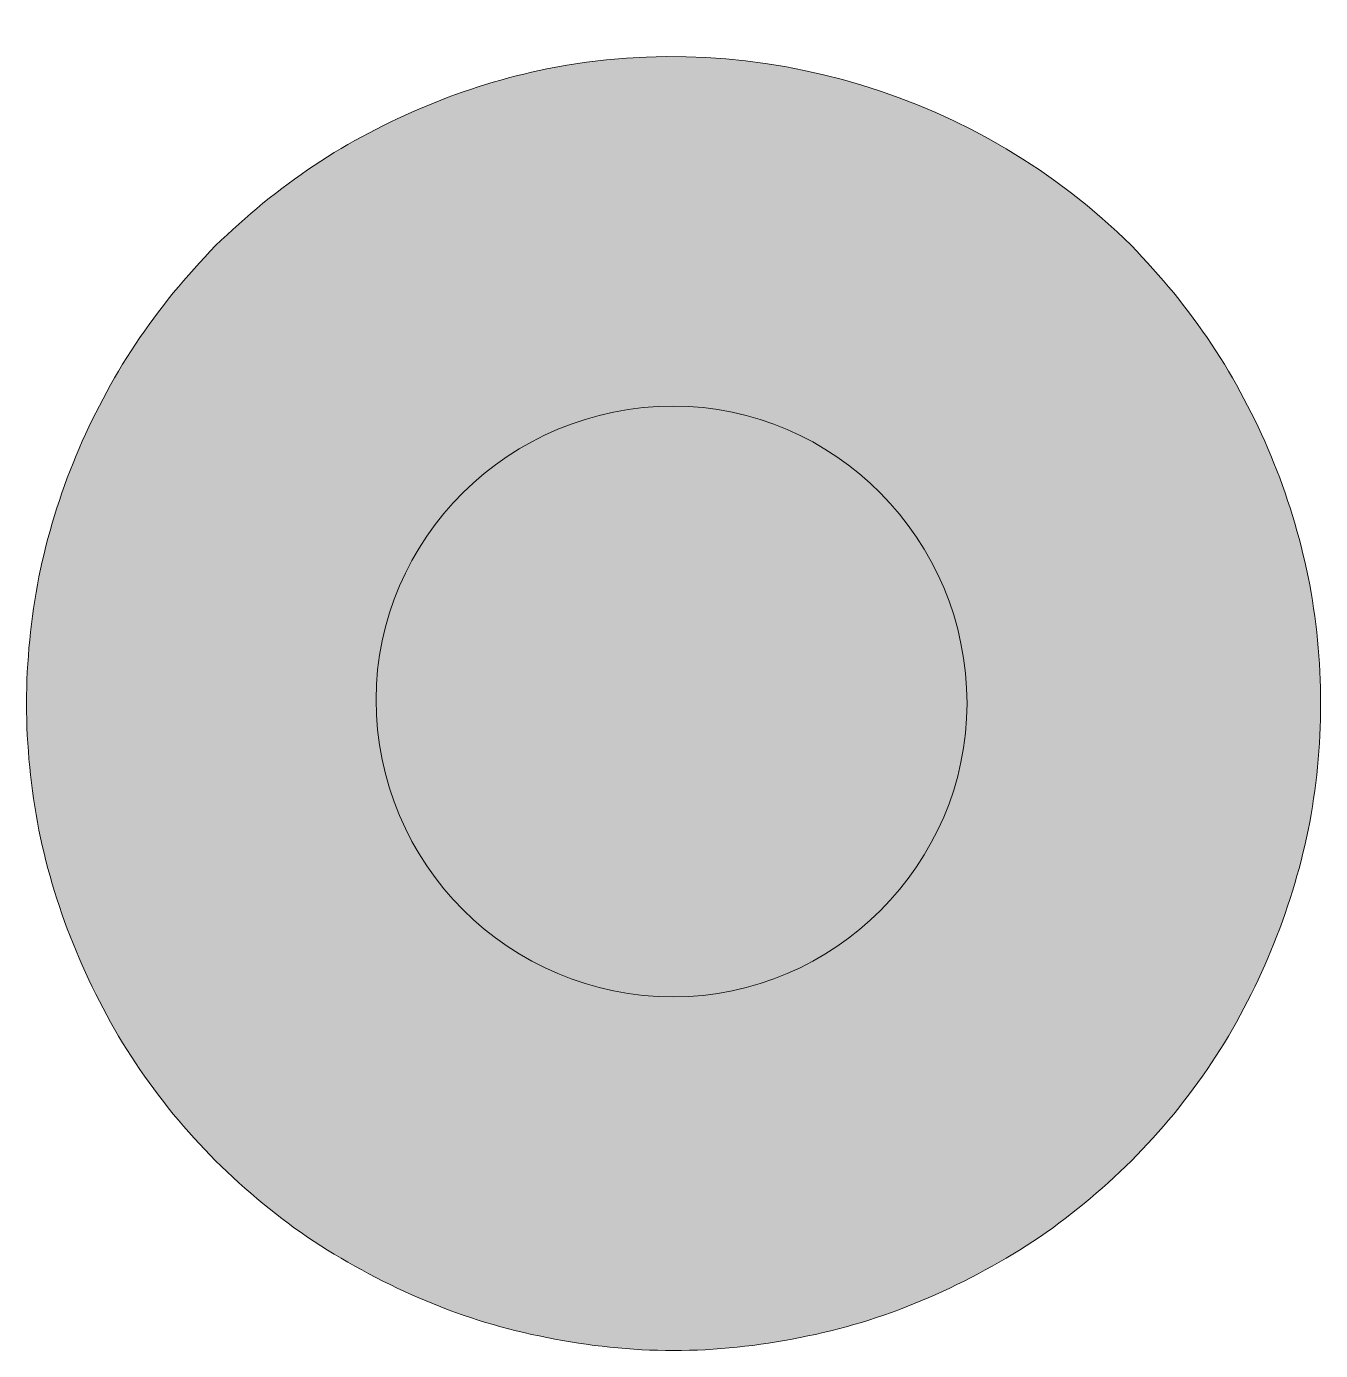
# Model space of a CAD drawing. Extents: x 146 to 361, y 242 to 614.
# Drawn here: x 161.56 to 181.4, y 586.05 to 606.35 of the extents above; entities that cross this region are included whole.
import ezdxf

# ---------------------------------------------------------------- set-up
doc = ezdxf.new("R2010")
doc.units = 0
doc.header["$MEASUREMENT"] = 0
doc.layers.add('Ebene 1', color=7, linetype='Continuous')

msp = doc.modelspace()

# ---------------------------------------------------------------- hatches: boundary and pattern name
at = {"layer": 'Ebene 1', "true_color": 0xffffff}
h = msp.add_hatch(color=7, dxfattribs=at)
h.dxf.hatch_style = 2
edge = h.paths.add_edge_path()
edge.add_spline(control_points=[(171.48, 586.05), (170.83, 586.05), (170.18, 586.12), (169.54, 586.25), (168.91, 586.37), (168.28, 586.56), (167.69, 586.81), (167.09, 587.06), (166.51, 587.37), (165.97, 587.72), (165.43, 588.08), (164.92, 588.5), (164.46, 588.96), (164.01, 589.41), (163.59, 589.92), (163.23, 590.46), (162.87, 591), (162.57, 591.58), (162.32, 592.18), (162.07, 592.77), (161.88, 593.4), (161.75, 594.03), (161.63, 594.67), (161.56, 595.32), (161.56, 595.97), (161.56, 596.62), (161.63, 597.27), (161.75, 597.91), (161.88, 598.54), (162.07, 599.17), (162.32, 599.77), (162.57, 600.36), (162.87, 600.94), (163.23, 601.48), (163.59, 602.02), (164.01, 602.53), (164.46, 602.99), (164.92, 603.44), (165.43, 603.86), (165.97, 604.22), (166.51, 604.58), (167.09, 604.88), (167.69, 605.13), (168.28, 605.38), (168.91, 605.57), (169.54, 605.7), (172.77, 606.35), (176.19, 605.29), (178.5, 602.99), (178.95, 602.53), (179.37, 602.02), (179.73, 601.48), (180.09, 600.94), (180.39, 600.36), (180.64, 599.77), (180.89, 599.17), (181.08, 598.54), (181.21, 597.91), (181.34, 597.27), (181.4, 596.62), (181.4, 595.97), (181.4, 595.32), (181.34, 594.67), (181.21, 594.03), (181.08, 593.4), (180.89, 592.78), (180.64, 592.18), (180.39, 591.58), (180.09, 591), (179.73, 590.46), (179.37, 589.92), (178.95, 589.41), (178.5, 588.96), (178.04, 588.5), (177.53, 588.08), (176.99, 587.72), (176.45, 587.37), (175.87, 587.06), (175.27, 586.81), (174.68, 586.56), (174.05, 586.37), (173.42, 586.25), (172.78, 586.12), (172.13, 586.05), (171.48, 586.05)], knot_values=[0, 0, 0, 0, 1, 1, 1, 2, 2, 2, 3, 3, 3, 4, 4, 4, 5, 5, 5, 6, 6, 6, 7, 7, 7, 8, 8, 8, 9, 9, 9, 10, 10, 10, 11, 11, 11, 12, 12, 12, 13, 13, 13, 14, 14, 14, 15, 15, 15, 16, 16, 16, 17, 17, 17, 18, 18, 18, 19, 19, 19, 20, 20, 20, 21, 21, 21, 22, 22, 22, 23, 23, 23, 24, 24, 24, 25, 25, 25, 26, 26, 26, 27, 27, 27, 28, 28, 28, 28], degree=3, periodic=1)

# ---------------------------------------------------------------- linework, layer by layer
at = {"layer": 'Ebene 1', "lineweight": 0}
for points, knots in [([(171.48, 586.05), (170.83, 586.05), (170.18, 586.12), (169.54, 586.25), (168.91, 586.37), (168.28, 586.56), (167.69, 586.81), (167.09, 587.06), (166.51, 587.37), (165.97, 587.72), (165.43, 588.08), (164.92, 588.5), (164.46, 588.96), (164.01, 589.41), (163.59, 589.92), (163.23, 590.46), (162.87, 591), (162.57, 591.58), (162.32, 592.18), (162.07, 592.77), (161.88, 593.4), (161.75, 594.03), (161.63, 594.67), (161.56, 595.32), (161.56, 595.97), (161.56, 596.62), (161.63, 597.27), (161.75, 597.91), (161.88, 598.54), (162.07, 599.17), (162.32, 599.77), (162.57, 600.36), (162.87, 600.94), (163.23, 601.48), (163.59, 602.02), (164.01, 602.53), (164.46, 602.99), (164.92, 603.44), (165.43, 603.86), (165.97, 604.22), (166.51, 604.58), (167.09, 604.88), (167.69, 605.13), (168.28, 605.38), (168.91, 605.57), (169.54, 605.7), (172.77, 606.35), (176.19, 605.29), (178.5, 602.99), (178.95, 602.53), (179.37, 602.02), (179.73, 601.48), (180.09, 600.94), (180.39, 600.36), (180.64, 599.77), (180.89, 599.17), (181.08, 598.54), (181.21, 597.91), (181.34, 597.27), (181.4, 596.62), (181.4, 595.97), (181.4, 595.32), (181.34, 594.67), (181.21, 594.03), (181.08, 593.4), (180.89, 592.78), (180.64, 592.18), (180.39, 591.58), (180.09, 591), (179.73, 590.46), (179.37, 589.92), (178.95, 589.41), (178.5, 588.96), (178.04, 588.5), (177.53, 588.08), (176.99, 587.72), (176.45, 587.37), (175.87, 587.06), (175.27, 586.81), (174.68, 586.56), (174.05, 586.37), (173.42, 586.25), (172.78, 586.12), (172.13, 586.05), (171.48, 586.05)], [0, 0, 0, 0, 1, 1, 1, 2, 2, 2, 3, 3, 3, 4, 4, 4, 5, 5, 5, 6, 6, 6, 7, 7, 7, 8, 8, 8, 9, 9, 9, 10, 10, 10, 11, 11, 11, 12, 12, 12, 13, 13, 13, 14, 14, 14, 15, 15, 15, 16, 16, 16, 17, 17, 17, 18, 18, 18, 19, 19, 19, 20, 20, 20, 21, 21, 21, 22, 22, 22, 23, 23, 23, 24, 24, 24, 25, 25, 25, 26, 26, 26, 27, 27, 27, 28, 28, 28, 28]), ([(171.48, 600.531), (173.94, 600.531), (175.98, 598.491), (175.98, 595.971), (175.98, 593.511), (173.94, 591.471), (171.48, 591.471), (168.96, 591.471), (166.92, 593.511), (166.92, 596.031), (166.92, 598.491), (168.96, 600.531), (171.48, 600.531)], [0, 0, 0, 0, 1, 1, 1, 2, 2, 2, 3, 3, 3, 4, 4, 4, 4])]:
    msp.add_open_spline(points, degree=3, knots=knots, dxfattribs=at)

doc.saveas('drawing.dxf')
